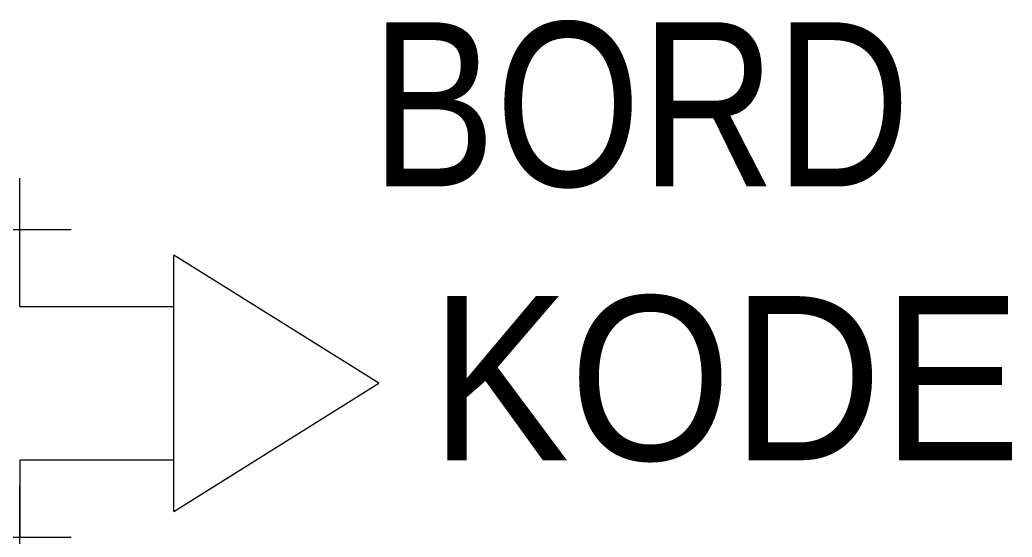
# Model space of a CAD drawing. Extents: x 80 to 99.3, y 210 to 220.1.
import ezdxf

# ---------------------------------------------------------------- set-up
doc = ezdxf.new("R2010")
doc.units = 0
doc.header["$PDMODE"] = 2
doc.linetypes.add('DASHED', pattern=[0])
for name, color, linetype in [('1', 8, 'CONTINUOUS'), ('11', 30, 'DASHED'), ('12', 30, 'DASHED'), ('3', 30, 'CONTINUOUS'), ('C', 7, 'CONTINUOUS')]:
    doc.layers.add(name, color=color, linetype=linetype)

msp = doc.modelspace()

# ---------------------------------------------------------------- linework, layer by layer
at = {"layer": '1', "color": 0}
for p, q in [((80, 214.5), (80, 216)), ((80, 214.5), (83, 214.5)), ((80, 211.5), (80, 210)), ((83, 211.5), (80, 211.5))]:
    msp.add_line(p, q, dxfattribs=at)
at = {"layer": '3', "color": 0}
for p, q in [((83, 210.5), (83, 215.5)), ((87, 213), (83, 215.5)), ((83, 210.5), (87, 213))]:
    msp.add_line(p, q, dxfattribs=at)
at = {"layer": 'C', "color": 0}
for p in [(80, 216), (80, 210)]:
    msp.add_point(p, dxfattribs=at)

# ---------------------------------------------------------------- texts
at = {"layer": '11', "color": 0, "width": 0.85}
msp.add_attdef('BORD', (86.848, 216.839), '', height=3.2, dxfattribs=at)
at = {"layer": '12', "color": 0, "width": 0.95}
msp.add_attdef('KODE', (88, 211.5), '-H', height=3.2, dxfattribs=at)

doc.saveas('drawing.dxf')
